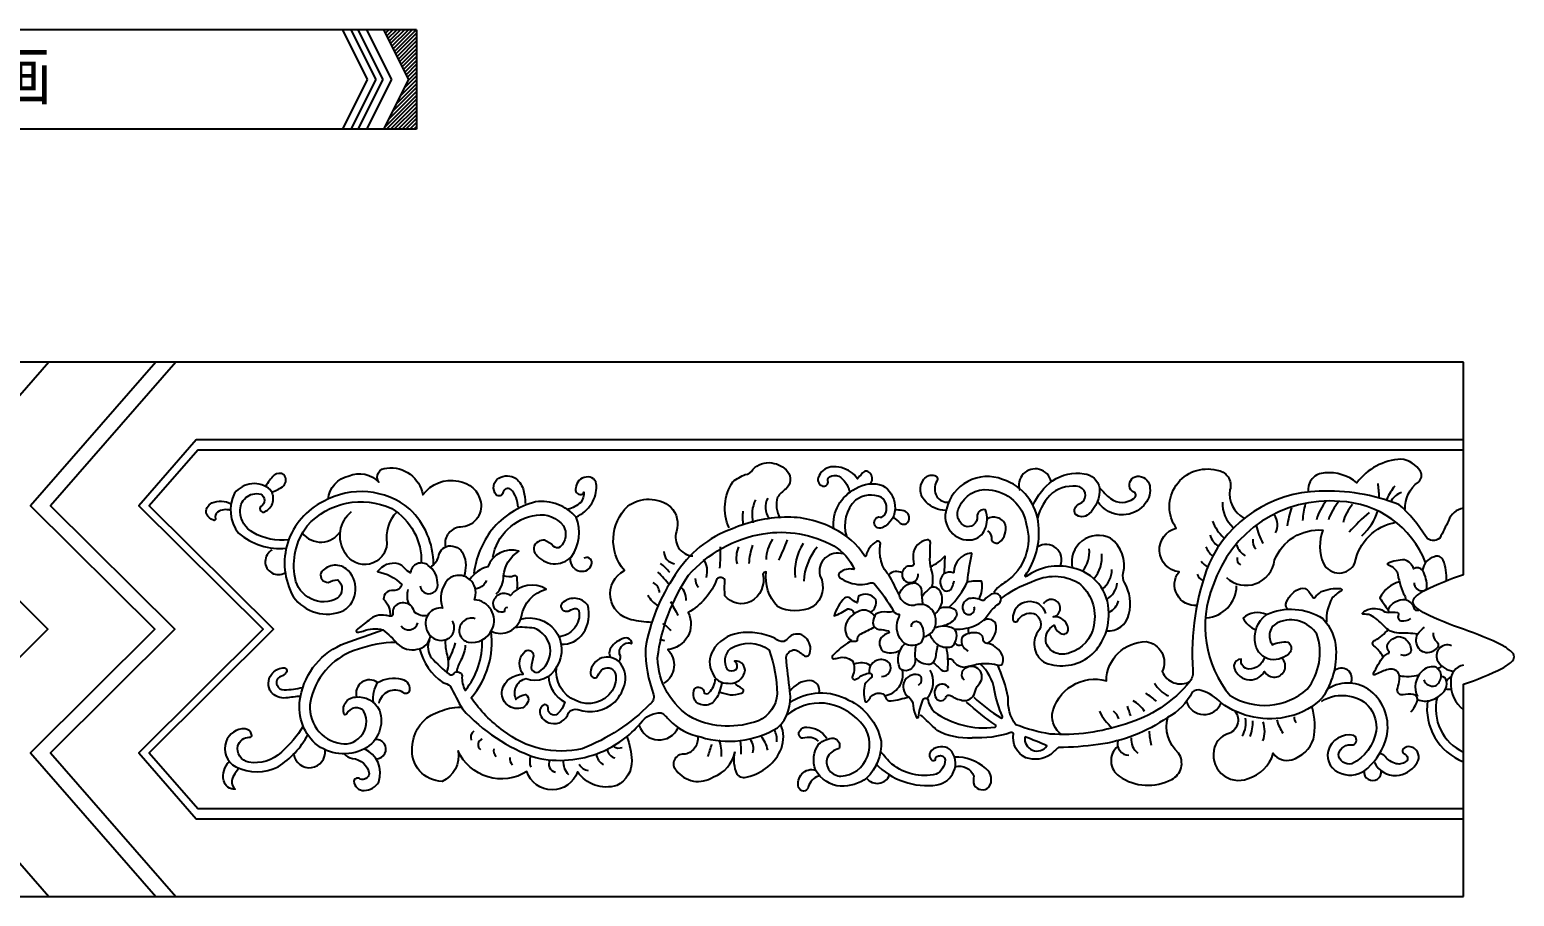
# Model space of a CAD drawing. Extents: x -66030 to 95157, y -13132 to 45879.
# Drawn here: x -37595 to -36623, y 3148 to 3715 of the extents above; entities that cross this region are included whole.
import ezdxf

# ---------------------------------------------------------------- set-up
doc = ezdxf.new("R2010")
doc.units = 0
doc.header["$LTSCALE"] = 100
doc.header["$MEASUREMENT"] = 0
for name, color, linetype in [('3', 11, 'CONTINUOUS'), ('4', 121, 'CONTINUOUS'), ('BH', 21, 'CONTINUOUS'), ('TEXT', 105, 'CONTINUOUS')]:
    doc.layers.add(name, color=color, linetype=linetype)
doc.styles.add('HZ', font='simhei.ttf')

# ---------------------------------------------------------------- blocks, each defined once
blk = doc.blocks.new('A$C7C036234')
at = {"layer": '3'}
for p, q in [((1301.22, 65.25), (0, 65.25)), ((1258.22, 65.25), (1252.62, 65.25)), ((1252.62, 65.25), (1268.94, 32.63)), ((1258.22, 65.25), (1274.54, 32.63)), ((1268.42, 65.25), (1262.83, 65.25)), ((1262.83, 65.25), (1279.15, 32.63)), ((1268.42, 65.25), (1284.75, 32.63)), ((1301.22, 65.25), (1279.62, 65.25)), ((1279.62, 65.25), (1295.94, 32.63)), ((1301.22, 65.25), (1301.22, 0)), ((1268.94, 32.63), (1252.62, 0)), ((1274.54, 32.63), (1258.22, 0)), ((1279.15, 32.63), (1262.83, 0)), ((1284.75, 32.63), (1268.42, 0)), ((1295.94, 32.63), (1279.62, 0)), ((1301.22, 0), (0, 0)), ((1258.22, 0), (1252.62, 0)), ((1268.42, 0), (1262.83, 0)), ((1301.22, 0), (1279.62, 0))]:
    blk.add_line(p, q, dxfattribs=at)
at = {"layer": 'BH'}
for p, q in [((1279.95, 64.58), (1280.63, 65.25)), ((1280.8, 62.88), (1283.17, 65.25)), ((1281.65, 61.19), (1285.72, 65.25)), ((1282.5, 59.49), (1288.26, 65.25)), ((1283.35, 57.79), (1290.81, 65.25)), ((1284.2, 56.1), (1293.35, 65.25)), ((1285.05, 54.4), (1295.9, 65.25)), ((1285.9, 52.7), (1298.44, 65.25)), ((1286.74, 51.01), (1300.99, 65.25)), ((1287.59, 49.31), (1301.22, 62.94)), ((1288.44, 47.61), (1301.22, 60.39)), ((1289.29, 45.92), (1301.22, 57.85)), ((1290.14, 44.22), (1301.22, 55.3)), ((1290.99, 42.52), (1301.22, 52.75)), ((1291.84, 40.83), (1301.22, 50.21)), ((1292.69, 39.13), (1301.22, 47.66)), ((1293.54, 37.43), (1301.22, 45.12)), ((1294.38, 35.74), (1301.22, 42.57)), ((1295.23, 34.04), (1301.22, 40.03)), ((1287.87, 16.49), (1301.22, 29.84)), ((1290.42, 21.59), (1301.22, 32.39)), ((1292.97, 26.68), (1301.22, 34.94)), ((1295.51, 31.77), (1301.22, 37.48)), ((1280.22, 1.21), (1301.22, 22.21)), ((1281.56, 0), (1301.22, 19.66)), ((1282.77, 6.3), (1301.22, 24.75)), ((1285.32, 11.4), (1301.22, 27.3)), ((1284.11, 0), (1301.22, 17.12)), ((1286.65, 0), (1301.22, 14.57)), ((1289.2, 0), (1301.22, 12.03)), ((1291.74, 0), (1301.22, 9.48)), ((1294.29, 0), (1301.22, 6.93)), ((1296.83, 0), (1301.22, 4.39)), ((1299.38, 0), (1301.22, 1.84))]:
    blk.add_line(p, q, dxfattribs=at)
blk = doc.blocks.new('A$C59A64F2D')
at = {"layer": '3'}
for points in [[(1459.75, 350), (1377.68, 255.94), (1459.21, 175), (1377.68, 94.06), (1459.75, 0)], [(1529.81, 350), (1447.74, 255.94), (1529.27, 175), (1447.74, 94.06), (1529.81, 0)], [(1542.96, 350), (1460.89, 255.94), (1542.42, 175), (1460.89, 94.06), (1542.96, 0)], [(2386.23, 299.2), (1556.37, 299.2), (1518.63, 255.94), (1600.16, 175), (1518.63, 94.06), (1556.37, 50.8), (2386.23, 50.8)], [(2386.23, 292.46), (1557.34, 292.46), (1525.47, 255.94), (1607.01, 175), (1525.47, 94.06), (1557.34, 57.54), (2386.23, 57.54)]]:
    blk.add_lwpolyline(points, dxfattribs=at)
for points in [[(2386.23, 0), (2386.23, 139, 0.033865), (2411.81, 149.57, 0.043189), (2417.65, 153.7, 0.176583), (2419.49, 157, 0.176583), (2417.65, 160.3, 0.043189), (2411.81, 164.43, 0.033865), (2386.23, 175, -0.033865), (2360.65, 185.57, -0.043189), (2354.81, 189.7, -0.176583), (2352.97, 193, -0.176583), (2354.81, 196.3, -0.043189), (2360.65, 200.43, -0.033865), (2386.23, 211), (2386.23, 350)], [(1905.22, 241.52, -0.255113), (1907.75, 271.71, -0.053813), (1915.9, 276.53, 0.29487), (1920.78, 279.77, -0.245277), (1933.29, 284.05, -0.177702), (1943.62, 278.42, -0.386259), (1942.45, 266.88, 0.080698), (1936.94, 261.52, 0.193171), (1938.54, 247.86, 0.193171)], [(2347.96, 253.46, -0.248973), (2356.66, 271.49, 0.370226), (2358.04, 278.34, 0.235185), (2345.24, 286.56, 0.221056), (2316.45, 271.03, 0.19853), (2295.42, 277.45, 0.454752), (2284.59, 265.04, 0.454752)], [(1605.8, 264.96, 0.107637), (1613.61, 269.17, 0.384319), (1613.74, 276.25, 0.338766), (1607.36, 275.99, 0.078762), (1601.77, 268.58)], [(1642.8, 260.15, -0.332829), (1656.37, 275.56, -0.324196), (1675.9, 271.34, -0.615681), (1681.04, 280.62, -0.401188), (1704.75, 263.03, -0.300482), (1727.97, 272.07, -0.326578), (1742.64, 258.39, -0.464517), (1729.44, 242.02, 0.444455), (1719.41, 229.52, 0.687166)], [(1767.05, 254.96, 0.196531), (1762.37, 266.7, 0.564627), (1757.21, 264.33, -0.588496), (1752.85, 263.21, -0.467396), (1754.43, 274.02, -0.287819), (1765.76, 273.82, -0.15502), (1770.67, 265.86, -0.074375), (1771.66, 257.48, 0.046164)], [(1805.03, 248.46, 0.141277), (1815.29, 257.47, 0.151388), (1818.45, 269.13, 0.471791), (1811.73, 274.73, 0.366623), (1804.81, 267.61, 0.530206), (1808.3, 263.4, 0.408491), (1810.21, 264.94, -0.197049), (1808.09, 258.11, -0.116368), (1799.82, 253.65)], [(1998.16, 270.79, 0.347905), (1997.45, 277.56, 0.491589), (1992.14, 276.95, -0.054017), (1989.26, 273.71, 0.102168), (1984.89, 278.17, 0.174574), (1971.98, 281.43, 0.290442), (1963.66, 274.35, 0.41064), (1966.54, 268.85, 0.443752), (1970.1, 271.32, -0.317389), (1971.08, 275.01, -0.23244), (1977.15, 275.35, -0.203601), (1983.98, 265.5)], [(2046.94, 252.93, -0.192612), (2034.44, 258.25, -0.40334), (2032.82, 273.31, -0.31067), (2039.96, 275.85, -0.525165), (2041.32, 272.15, 0.258628), (2041.29, 262.08, 0.274424), (2049.08, 258.27, 0.274424)], [(2112.77, 185.29, 0.381698), (2100.76, 192.98, 0.401252), (2091.04, 181.78, 0.703109), (2094.07, 180.39, -0.334119), (2104.92, 185.43, -0.50352), (2107.44, 173.35, 0.435789), (2112.39, 152.93, 0.254055), (2141.57, 157.35, 0.229916), (2153.9, 185.56, 0.361859), (2130.04, 215.24, 0.230708), (2099.92, 209.56, -0.670705), (2099.08, 210.19, 0.186977), (2107.88, 243.19, 0.307459), (2084.42, 273.26, 0.457782), (2047.65, 253.83, 0.561662), (2064.47, 233.7, 0.278736), (2072.7, 240.49, 0.191673), (2073.23, 253.3, 0.484209), (2067.67, 248.84, -0.55335), (2059.61, 242.57, -0.430395), (2056.17, 255.17, -0.331713), (2075.29, 266.44, -0.347436), (2099.87, 244.05, -0.324375), (2086.56, 206.16, 0.098466), (2078.35, 199.02)], [(2104.33, 256.49, -0.123343), (2117.14, 272.37, -0.190469), (2137.78, 276.92, -0.321948), (2147.89, 267.78, -0.229314), (2140.78, 250.57, -0.407866), (2131.93, 250.47, -0.423686), (2134.62, 257.2, 0.696441), (2135.02, 268.31, 0.220009), (2117.17, 264.37, 0.150528), (2107.19, 247.89, 0.077737)], [(2147.94, 267.8, 0.034874), (2154.97, 260.65, 0.33189), (2170.3, 260.82, 0.592357), (2170.7, 264.74, -0.296354), (2167.45, 268.81, -0.4931), (2173.89, 275.27, -0.389056), (2180.89, 267.56, -0.21015), (2176.8, 256.14, -0.199306), (2163.5, 250.02, -0.264895), (2146.5, 258.84)], [(2211.76, 190.6, -0.657855), (2199.93, 212.59, -0.823937), (2198.11, 241.35, -0.698562), (2224.61, 279.25, -0.480732), (2233.29, 266.47, 0.314635), (2242.27, 247.92, 0.314635)], [(1616.83, 233.54, -0.159911), (1593.62, 238.41, -0.274422), (1585.18, 251.94, -0.522522), (1598.56, 263.6, -0.576849), (1598.67, 255.48, 0.865746), (1601.25, 252.08, 0.482035), (1604.87, 266.44, 0.432811), (1581.49, 264.21, 0.293652), (1584.02, 237.96, 0.199667), (1615.25, 228.13, 0.237466)], [(1711.72, 217.46, 0.2049), (1696.15, 253.77, 0.312326), (1639.61, 258.7, 0.433202), (1619.86, 196.52, 0.362511), (1652.94, 187.32, 0.513829), (1654.48, 214.57, 0.44228), (1637.88, 211.82, 0.495017), (1642.65, 205.76, -0.089116), (1649.01, 207.47, -0.47811), (1648.77, 195.36, -0.513091), (1621.06, 208.62, -0.212701), (1628.96, 242.75, -0.332195), (1684.32, 254.12, -0.275218), (1703.68, 218.48)], [(1973.83, 240.85, -0.315837), (1988.21, 267.2, -0.235506), (2005.74, 269.15, -0.249288), (2013.88, 256.16, -0.333889), (2005.45, 241.5, -1.056018), (2003.08, 248.61, 0.329604), (2007.07, 249.86, 0.383529), (2004.96, 261.59, 0.267614), (1988.15, 259.57, 0.288564), (1982.15, 236.02, 0.288564)], [(2386.23, 254.28, 0.284675), (2376.33, 246.17, -0.024465), (2370.62, 234.8, -0.479588), (2361.54, 235.83, 0.076164), (2343.83, 256.81, 0.103016), (2291.72, 265.52, 0.28536), (2219.56, 218.19, 0.109073), (2208.9, 148.12, -0.193575), (2207.04, 140.82, -0.153502), (2164.8, 112.93, -0.099526), (2115.45, 106.35, -0.05094), (2093.14, 112.43, -0.190835), (2088.13, 130.37, 0.052531), (2080.99, 151.86)], [(1578.79, 252.93, 0.238909), (1570.3, 251.73, 0.385621), (1569.05, 247.39, -0.56232), (1567.62, 246.48, -0.185456), (1563.03, 250.37, -0.354798), (1566.61, 257.8, -0.233541), (1579.14, 257.21, -0.233541)], [(1750.58, 222.28, -0.324358), (1779.13, 249.82, -0.271055), (1796.81, 242.85, -0.344391), (1794.59, 228.94, -0.408983), (1790.16, 229.55, 0.115168), (1784.38, 233.32, 0.22032), (1780.15, 232.31, 0.522967), (1778.96, 224, 0.451012), (1801.79, 222.31, 0.27166), (1805.03, 248.46, 0.255004), (1778.52, 258.54, 0.153464), (1749.86, 240.15, 0.131091), (1738.13, 211.52, 0.157984)], [(1854.5, 179.5, -0.032018), (1841.25, 181.25, -0.703273), (1836.69, 213.44, -0.39471), (1838.97, 255.67, -0.340152), (1867, 255.31, -0.274353), (1870.85, 239.07, 0.492515), (1881.45, 223.07, 0.22787)], [(2012.7, 248.71, -0.000972), (2017.37, 244.52, 0.517066), (2022.96, 246.36, 0.508482), (2018.64, 252.82, 0.01101), (2013.71, 253.42)], [(2361.35, 218.76, 0.29942), (2305.15, 258.79, 0.349335), (2222.32, 203.82, 0.276649), (2233.4, 131.52, 0.330439), (2283.86, 135.75, 0.253069), (2290.17, 171.9, 0.357595), (2264.94, 179.56, 0.481335), (2261.01, 164.89, -0.132937), (2271.21, 166.62, -0.391285), (2272.81, 159.95, -0.246366), (2259.83, 155.21, -0.308337), (2250.01, 165.01, -0.293215), (2257.13, 184.66, -0.253694), (2294.04, 182.09, -0.179848), (2302.64, 162.21, -0.163971), (2293.96, 130.33, -0.148648), (2272.33, 118, -0.223664), (2227.57, 126.75, 0.125575), (2214.46, 134.9, 0.27155), (2208.56, 133.77, -0.161464), (2192.36, 117.24, -0.121668), (2146.97, 99.45, -0.034875), (2120.93, 97.56, 0.024186), (2115.89, 92.86, -0.225932), (2099.67, 90.8, -0.350287), (2091.6, 106.68, 0.270114), (2089.85, 107.35, -0.097542), (2064.39, 103.93)], [(1687.71, 251.86, 0.24043), (1681.17, 231.19, -0.753107), (1653.9, 224.92, -0.381659), (1658.06, 252.28)], [(2040.4, 182.84, 0.4782), (2026.5, 190.62, -0.384194), (2016.6, 197.71, 0.008772), (2009.86, 210.8, -0.154065), (2004.54, 221.13, -0.099047), (2004.32, 230.46, 0.74716), (2001.82, 232.43, 0.205922), (1994.94, 223.18, -0.698692), (1993.96, 223.09, 0.148527), (1973.83, 240.85, 0.133371), (1941.54, 248.48, 0.08938), (1907.45, 240.94, 0.170288), (1870.04, 210.63, 0.110717), (1850.46, 162.32, 0.087053), (1855.84, 132.18, -0.317208), (1853.42, 125.9, -0.105137), (1808.99, 96.72, -0.226862), (1757.52, 108.47, -0.086749), (1736.4, 130.15, 0.211516), (1749.47, 173.74)], [(2074.48, 239.46, -0.304647), (2077.22, 233.64, 0.500649), (2082.41, 232.16, 0.274696), (2086.36, 243.5, 0.450832), (2074.22, 247.2, 0.450832)], [(2231.01, 208.93, 0.617302), (2262.53, 220.35, -0.330542), (2294.06, 239.98, 0.190446), (2294.52, 218.07, 0.624073), (2315.08, 218.52, -0.311507), (2341.95, 245.15)], [(1702.62, 162.17, 0.181393), (1717.79, 140.16, -0.085759), (1722.71, 137.74, 0.015604), (1730.65, 122.79, 0.124862), (1778.67, 90.91, 0.156021), (1821.11, 94.44, 0.120971), (1847.27, 113.41, -0.250689), (1860.88, 120.3, -0.083416), (1865.93, 115.63, 0.152004), (1886.69, 104.42, 0.213439), (1937.03, 110.47, 0.250505), (1945.11, 134.37, -0.006328), (1942.63, 156.63, -0.367793), (1948.31, 161.61, -0.097976), (1954.68, 157.56, 0.439362), (1958.12, 159.23, 0.289367), (1955.33, 169.64, 0.389796), (1944.82, 170.05, -0.156721), (1941.07, 167.04, -0.250335), (1935.22, 169.12, 0.14517), (1911.54, 172.46, 0.226519), (1894.56, 160.97, 0.263773), (1894.32, 146.44, 0.327746), (1904.77, 139.61, 0.311658), (1914.75, 144.88, 0.638716), (1908.87, 154.14, -0.398115), (1909.66, 148.46, -0.36354), (1904.25, 148.63, -0.354096), (1906.27, 162.43, -0.309213), (1931.53, 161.39, -0.076797), (1936.69, 132.65, -0.281338), (1924.49, 115.09, -0.201112), (1881.47, 116.71, -0.259344), (1858.46, 156.35, -0.118292), (1878.72, 210.38, -0.173512), (1927.65, 237.67, -0.165054), (1973.9, 229.69, -0.156316), (1987.17, 214.39, -0.258039), (1986.69, 214.3, 0.224205), (1977.89, 212.18, 0.490683), (1977.58, 209.03, 0.161781), (1991.24, 204.36, 0.101885), (1997.05, 205.18, -0.260693), (2000.2, 205, -0.056041), (2012.94, 186.79, 0.267078), (2016.84, 184.92, 0.267078)], [(2038, 202.46, 0.159326), (2037.66, 214.59, -0.112857), (2036.96, 222.69, -0.022896), (2037.07, 231.86, 0.520838), (2035.01, 233.55, 0.34609), (2025.77, 224.04, 0.055805), (2026.26, 217.78, -0.400654), (2024.24, 216.41, 0.426308), (2018.63, 211.91, 0.52976), (2024.62, 205.68, 0.408143), (2029.04, 211.24)], [(2152.34, 173.92, 0.378085), (2167.07, 184.87, 0.209439), (2164.15, 205.59, -0.178634), (2163.45, 211.73, 0.299482), (2155.09, 234.71, 0.630078), (2130.03, 215.26)], [(1709.87, 215.57, 0.112175), (1714.99, 222.29, -0.338399), (1721.47, 229.64, -0.315092), (1731.23, 224.32, -0.195392), (1731.57, 209.85)], [(1752.75, 198.2, 0.209976), (1757.48, 210.08, -0.2325), (1767.61, 226.14, 0.41241), (1747.35, 215.88, 0.204819), (1735.56, 207.59, 0.204819)], [(1980.03, 224.38, 0.590613), (1964.75, 210.2, -0.377461), (1959.98, 189.66, -0.23311), (1936.92, 189.91, -0.224619), (1929.65, 212.71, 0.286856), (1927.39, 210.95, -0.327788), (1919.62, 193.17, -0.35175), (1902.57, 196.93, -0.042869), (1902.57, 207.45, 0.430249), (1897.31, 208.04, -0.171779), (1878.51, 185.9, -0.525323), (1865.1, 161.72, -0.480738), (1862.61, 139.66)], [(2049.43, 189.53, 0.095383), (2061.41, 206.36, -0.036632), (2064.3, 224.38, 0.533845), (2063.58, 225, 0.366978), (2052.51, 212.46, -0.391326), (2052.11, 212.09, 0.220897), (2046.01, 211.37, 0.415211), (2045.21, 201.39, 0.597737), (2051.33, 202.52, 0.025669), (2052.69, 206.7)], [(1702.96, 203.38, 1.073222), (1714.36, 205.57, 0.237269), (1708.27, 216.8, 0.604559), (1696.62, 212.08, -0.098608), (1692.78, 215.03, 0.160386), (1688.51, 217.97, 0.295554), (1675.08, 212.82, -0.158072), (1690.87, 204.41, -0.399668), (1685.37, 200.43, 0.48731), (1679.07, 194.69, -0.212304), (1683.39, 183.61)], [(1801.23, 221.58, 0.443317), (1809.19, 213, 0.392929), (1815.44, 218.52, 0.619762), (1810.21, 221.52, 0.619762)], [(2037.25, 216.08, 0.117143), (2046.48, 222.93, -0.012411), (2046.01, 211.37)], [(2353.82, 205.46, 0.418563), (2359.77, 200.14, 0.341227), (2362.21, 202.3, 0.145287), (2359.48, 213.48, 0.399019), (2353.54, 214.6, 0.266301), (2347.61, 220.45, 0.100857), (2336.65, 218.22, 0.691353), (2336.71, 217.43, -0.176853), (2342.74, 212.68, 0.047577), (2346.95, 198.27, -0.165606), (2348.25, 194.27)], [(2375.17, 206.93, 0.10093), (2372.88, 220.36, 0.409066), (2367.21, 222.59, 0.138963), (2361.59, 219.18, 0.064936), (2359.43, 213.92)], [(1738.97, 181.96, 1.004998), (1734.32, 166.47, 0.34254), (1750.09, 174.99, 0.530285), (1738.46, 194.36, 0.269824), (1736.72, 206.39, 0.428138), (1721.14, 207.54, 0.268478), (1717.52, 188.94, 0.546008), (1706.92, 176.02, 0.368384), (1717, 167.76, 0.600975), (1723.98, 180.42)], [(1746.33, 207.02, -0.192023), (1741.87, 202.14, 0.058387), (1739.04, 201.2, 0.058387)], [(1766.53, 201.71, 0.040334), (1766.48, 209.1, 0.522834), (1764.46, 209.94, -0.185249), (1757.48, 210.08)], [(2016.6, 197.71, -0.338397), (2027.31, 205.39, -0.312923), (2031.36, 199.97, 0.063349), (2032.19, 191.15)], [(2068.7, 194.84, 0.212913), (2070.6, 206.46, 0.05942), (2061.43, 206.03, 0.09895)], [(2083.48, 195.25, -0.0848), (2103.39, 206.01, -0.258255), (2133.99, 205.52, -0.286353), (2144.11, 177.52, -0.293072), (2128.29, 159.62, -0.417358), (2113.01, 165.56, -0.354522), (2118.2, 177.65, 0.302917), (2124.31, 171.71, 0.431162), (2127.25, 175.74, 0.410609), (2117.46, 183.07, 1.547225), (2111.28, 191.71, 1.547225)], [(2344.27, 206.16, 0.213574), (2331.5, 195.59, 0.002098), (2337.73, 186.2)], [(1749.47, 173.74, 0.48487), (1769.23, 183.35, -0.294338), (1785.58, 201.3, 0.37448), (1762.07, 197.25, 0.555186), (1750.6, 192.04, 0.537097), (1758.43, 186.86, -0.509953), (1760.29, 189.42)], [(1795.13, 165.21, 0.272196), (1809.64, 172.45, 0.228422), (1812.67, 190.9, 0.420209), (1796.71, 192.85, 0.663773), (1797.49, 187.03, 0.170567), (1800.54, 187.21, -0.162617), (1805.23, 188.61, -0.233594), (1806.94, 187.12, -0.442672), (1793.67, 170.17)], [(1998, 186.18, 0.318867), (2001.4, 194.47, 0.396913), (1990.11, 196.68), (1989.16, 192.38, -0.111465), (1984.62, 195.48, 0.307595), (1980.8, 195.48, 0.12161), (1974.11, 183.79, 0.054812), (1982.95, 188.32, -0.42579), (1987.01, 184.99)], [(2039.82, 184.93, 0.135255), (2044.4, 191.41, 0.239043), (2042.99, 200.51, 0.500454), (2036.02, 201.23, 0.08038), (2031.47, 196.02)], [(2052.39, 175.3, 0.091428), (2060.57, 175.73, 0.124738), (2071.5, 180.64, 0.054189), (2076.83, 187.23, -0.043973), (2080.91, 190.94, 0.255969), (2083.48, 195.25, 0.493496), (2076.96, 197.92, 0.08774), (2072.52, 194.24, -0.323716), (2071.02, 193.91, 0.171448), (2062.4, 195.11, 0.413051), (2058.48, 187.54, 0.419753), (2063.24, 184.78, 0.419082), (2065.82, 189.76)], [(2270.77, 188.32, -0.176878), (2269.82, 191.53, -0.207959), (2277.95, 201.13, -0.311665), (2283.93, 200.96, -0.029508), (2287.42, 196.04, 0.415362), (2288.9, 195.8, -0.049645), (2292.93, 199.68, -0.11832), (2305.81, 201.66, -0.701844), (2306.25, 200.41, 0.080252), (2300.08, 195.21, 0.137671), (2296.44, 179.75, 0.137671)], [(1707.72, 183.94, -0.214058), (1699.59, 186.04, 0.059959), (1697.42, 189.94, 0.320055), (1688.85, 191.77, 0.369995), (1685.15, 184.97, -0.522298), (1683.6, 183.59, -0.031973), (1680.44, 184.15, 0.238344), (1669.26, 180.81, 0.023969), (1661.28, 174.4, 0.628261), (1661.72, 173.15, 0.099011), (1665.72, 173.77, -0.168616), (1678.51, 174.63, -0.064883), (1688.16, 165.43, 0.254097), (1700.94, 161.92, 0.337148), (1709.76, 170.64, 0.361419)], [(2000.38, 183.79, 0.281383), (1992.5, 187.52, 0.221124), (1981.99, 179.07, 0.35393), (1985.34, 167.56, 0.35393)], [(2013.03, 186.6, -0.103487), (2008.56, 186.25, 0.168468), (2001.58, 185.1, 0.191472), (1999.49, 179.06, 0.388885), (2003.56, 174.92, -0.068381), (2009.69, 173.89, -0.411713), (2009.8, 172.65, 0.117188), (2004.61, 169.3, 0.327485), (2005.92, 160.72, 0.245892), (2017.22, 161.24, 0.245892)], [(2024.67, 176.57, -0.844904), (2030.82, 178.46, -0.274203), (2031.09, 166.33, -0.30998), (2020.16, 165.7, -0.313685), (2015.92, 181.69, 0.201914), (2016.84, 184.92, 0.201914)], [(2043.26, 188.89, -0.183518), (2052.04, 188.72, -0.476662), (2053.36, 182.29, -0.201031), (2045.04, 177.14, 0.025958), (2039.84, 175.87, 0.025958)], [(2257.13, 184.66, 0.31165), (2241.94, 182.28, 0.181097), (2250.28, 174.6)], [(2356.18, 171.83, 0.041195), (2343.95, 172.43, -0.203826), (2333.84, 177.39, 0.069902), (2325.29, 184.36, 0.061212), (2320.66, 184.87, -0.907143), (2320.32, 185.85, -0.188474), (2327.3, 188.63, -0.097998), (2332.63, 187.79, 0.222221), (2337, 186.09, -0.102473), (2342.99, 185.95, -0.358995), (2343.49, 184.07, 0.46553), (2345.38, 180.57, 0.201951), (2351.78, 182.07)], [(2357.25, 187.79, -0.431249), (2354.24, 187.93, 0.290205), (2348.25, 194.27, 0.297625), (2336.65, 187.81)], [(1768.72, 181.57, -0.692598), (1792.41, 150.55, -0.394243), (1772.21, 142.49, 0.491661), (1765.73, 129.03, -0.189289), (1771.96, 132.27, -0.375832), (1773.71, 127.79, -0.164136), (1770.18, 123.58, -0.573255), (1756.64, 135.08, -0.349514), (1770.47, 145.49, -0.369901), (1770.83, 159.67, -0.758467), (1777.2, 157.7, 0.048587), (1775.63, 149.75, 0.613638), (1781.94, 147.98, 0.599333), (1777.6, 175.64, 0.059989), (1765.2, 176.19)], [(2000.4, 176.14, 0.016996), (1991.66, 171.87, 0.227839), (1989.06, 168.51, -0.460889), (1988.36, 166.91, 0.01641), (1984.48, 166.95, 0.077214), (1973.25, 157.73, 0.638095), (1973.87, 155.56, 0.004219), (1977.05, 156.36, -0.231923), (1986, 154.4, -0.22727), (1986.12, 144.27, 0.499918), (1987.12, 141.96, 0.081477), (1990.15, 143.23, -0.142881), (1997.6, 146.32, -0.644257), (1997.71, 142.69, 0.092837), (1994.28, 139.03, 0.120374), (1994.17, 128.13, 0.556326), (1995.61, 127.59, 0.096009), (1998.11, 131.01, -0.257819), (2005.08, 132.94, -0.280707), (2007.75, 130.53, 0.396078), (2011.38, 128.06, 0.032511), (2023.01, 130.73, -0.221825), (2025.81, 124.9, 0.074362), (2027.77, 117.63, 0.665424), (2029.3, 117.46, -0.060863), (2032.17, 128.62, -0.583039), (2035.2, 129.43, 0.106041), (2039.55, 120.88, 0.189957), (2079.42, 110.89, 0.534219), (2079.86, 112.12, -0.030118), (2060.81, 127.23)], [(2036.45, 171.71, 0.084215), (2041.14, 165.37, 0.178544), (2048.83, 163.25, 0.174844), (2052.42, 164.56, 0.130395), (2054.33, 170.99, 0.260828), (2052.39, 175.3, 0.130025), (2045.16, 177.11, 0.130025)], [(2074.66, 165.89, 0.323825), (2079.76, 178.94, 0.440913), (2072.03, 180.69, 0.440913)], [(2366.25, 172.6, 0.257163), (2368.6, 167.08, -0.444761), (2368.6, 162.32, -0.06495), (2364.98, 160.04, -0.333009), (2356.93, 162.45, -0.262545), (2356.18, 171.83, -0.042831), (2360.61, 176.47)], [(1686.92, 166.4, 0.080943), (1662.54, 161.96, 0.264905), (1631.62, 130.17, 0.426723), (1648.95, 100.58, 0.295804), (1663.98, 104.77, 0.314106), (1666.15, 121.18, 0.5505), (1654.95, 119.74, -0.432289), (1653.25, 119.19, -0.514279), (1660.54, 130.53, -0.324561), (1676.24, 122.01, -0.371422), (1666.47, 96.65, -0.300394), (1634.19, 100.15, -0.262804), (1624.6, 130.73, -0.265928), (1653.91, 165.87, -0.000115), (1678.51, 174.63, 0.077345)], [(1709, 167.87, 0.263522), (1710.37, 156.39, 0.040109), (1722.02, 145.52, 0.492667), (1725.16, 146.33, -0.615722), (1730.43, 144.4, 0.157115), (1732.51, 134.95, 0.177724), (1743.66, 168.03, 0.177724)], [(1719.33, 168.28, 0.055027), (1720.57, 158.12, -0.148622), (1720.34, 146.89)], [(1833.19, 154.58, 0.407564), (1833.51, 158.65, -0.14739), (1833.87, 162.21, -0.288329), (1839.33, 166.21, -0.084915), (1841, 165.76, 0.789611), (1841.57, 166.57, 0.287188), (1837.83, 169.48, 0.159315), (1828.6, 163.93, 0.302654), (1827.45, 156.52)], [(2027.59, 164.62, 0.070423), (2027.13, 154.67, -0.313804), (2022.83, 148.23, -0.349697), (2017.17, 149.55, -0.306749), (2020.34, 165.57)], [(2048.63, 155.39, -0.458813), (2051.98, 154.32, 0.229274), (2059.05, 150.23, 0.01926), (2067.2, 152.07, -0.114631), (2080.68, 151.73, 0.38626), (2084.32, 152.49, 0.260171), (2083.35, 159.41, 0.23784), (2074.38, 165.67, -0.36083), (2071.7, 167.97, 0.421548), (2067.6, 172.69, 0.193153), (2058.17, 170.19, 0.203117), (2057.5, 166.35, 0.273483), (2061.83, 160.87, 0.273483)], [(2122.9, 106.08, -0.250434), (2116.83, 119.45, -0.431912), (2152.34, 141.33, -0.409467), (2178.33, 166.9, -0.505309), (2188.96, 147.28, 0.449421), (2207.04, 140.82, 0.302145)], [(2333.63, 157, 0.079738), (2327.45, 164.24, -0.643557), (2328.35, 167.76, 0.082573), (2336.85, 174.84, 0.082573)], [(2351.69, 120.87, 0.099549), (2355.98, 128.08, 0.416381), (2353.31, 132.35, 0.08204), (2346.7, 132.06, -0.475404), (2342.88, 135.26, -0.002638), (2344.17, 140.66, 0.171716), (2343.1, 147.33, 0.257531), (2335.88, 148.42, 0.027533), (2328.16, 145.2, -0.800399), (2327.32, 145.94, -0.066874), (2334.05, 157.45, -0.055794), (2336.76, 159.06, 0.621286), (2337.17, 160.94, -0.375506), (2337.29, 166.52, -0.161158), (2343.37, 170.19, -0.26232), (2349.08, 167.73, -0.223276), (2351.81, 160.41, -0.373789), (2345.08, 158.36)], [(1732.51, 164.66, -0.112934), (1729.58, 154.82, 0.08866), (1726.83, 147.14, 0.08866)], [(1787.07, 144.38, 0.275801), (1797.71, 127.34, -0.142064), (1793.01, 119.62, -0.699214), (1786.82, 123.56, 0.434409), (1784.56, 125.64, 0.321362), (1781.27, 120.49, 0.316434), (1788.46, 113.41, 0.391033), (1800.09, 120.18, -0.312601), (1806.2, 122.52, 0.279507), (1830.58, 127.56, 0.12681), (1837.27, 140.18, 0.221395), (1833.17, 153.94, 0.241982), (1821.9, 156.2, 0.305634), (1814.6, 146.8, 0.587481), (1818.6, 143.36, -0.049159), (1821.75, 148.27, -0.528695), (1830.75, 146.3, -0.199718), (1828.65, 134.67, -0.379598), (1804.82, 128.23, -0.347733), (1792.41, 150.55)], [(2027.01, 156.34, 0.236885), (2036.82, 152.14, 0.264961), (2040.37, 155.83, 0.01406), (2041.82, 164.22, 0.01406)], [(2038.78, 153.21, -0.032335), (2044.18, 148.49, 0.357176), (2048.46, 148.24, 0.077283), (2047.59, 163.21, 0.050216)], [(2255.85, 156.53, -0.310184), (2245.68, 148.84, -0.468347), (2240.66, 155.44, 0.359543), (2235.76, 151.38, 0.722028), (2255.92, 147.35, 1.154987), (2267.34, 156.13)], [(2378.44, 164.17, 0.743124), (2369.61, 153.82, 0.248429), (2379.96, 147.67)], [(1624.64, 131.14, 0.005929), (1615.04, 130.01, -0.238477), (1605.39, 133.83, -0.333152), (1605.68, 145.42, -0.214382), (1613.03, 149.74, -0.64073), (1615.41, 146.92, -0.170517), (1611.69, 143.98, 0.458272), (1609.23, 138.32, 0.327909), (1613.98, 135.36, 0.048596), (1625.84, 136.85)], [(2005.16, 144.17, 0.590128), (2010.48, 152.57, 0.27931), (2003.35, 154.98, 0.399626), (1997.02, 146.5, 0.399626)], [(2049.1, 136.53, 0.509022), (2041.43, 137.72, 0.392635), (2041.59, 128.98, 0.486924), (2047.32, 130.46, -0.475908), (2050.34, 131.66, 0.101137), (2057.95, 128.44, 0.383764), (2066.26, 133.52, -0.132157), (2068.5, 138.57, 0.353011), (2069.92, 147.5, 0.378583), (2060.78, 149.81, 0.58971), (2059.14, 141.79, 0.58971)], [(2065.58, 130.57, 0.056093), (2083.19, 116.97, 0.70329), (2084.4, 117.9, -0.061957), (2079.03, 134.85, 0.184143), (2069.53, 152.43, 0.184143)], [(2360.14, 141.99, 0.393032), (2367.65, 138, 0.245582), (2371.55, 143.85, 0.326139), (2367.49, 150.44, 0.22091), (2358.93, 147.45, 0.325219), (2356.18, 130.91)], [(2386.23, 151.5, 0.375525), (2377.84, 140.94, 0.244661), (2386.23, 122.19, 0.244661)], [(1672.42, 127.2, -0.163228), (1675.13, 140.14, -0.195745), (1690.87, 142.39, -0.471697), (1695.54, 133.83, -0.469177), (1691.89, 133.58, 0.511728), (1675.88, 126.62, 0.511728)], [(1900.41, 140.3, -0.07034), (1898.96, 134.45, -0.141446), (1894.54, 126.93, -0.269184), (1886.59, 125.74, -0.297995), (1882.27, 130.21, -0.200293), (1882.62, 136.02, -0.333437), (1886.29, 136.91, -0.314597), (1888.95, 133.22, 0.389518), (1892.24, 133.55, 0.173797), (1896.25, 142.39, 0.173797)], [(1898.94, 134.03, 0.023023), (1905.91, 132, 0.090468), (1913.49, 133.25, 0.622786), (1914.16, 135.99, -0.090195), (1908.81, 139.9)], [(1964.21, 133.42, 0.480203), (1958.01, 141.47, 0.239352), (1945.11, 134.37, 0.206279)], [(2029.28, 138.44, 0.461565), (2030.51, 144.53, 0.391913), (2020.44, 141.55, 0.393428), (2022.64, 130.69)], [(2293.19, 127.66, -0.204679), (2311.65, 131.14, -0.410571), (2328.97, 108.3, -0.23773), (2313.09, 86.82, -0.444251), (2304.27, 93.02, -0.408036), (2313.98, 99.18, 0.599339), (2314.43, 105.42, 0.402108), (2297.52, 95.13, 0.402031), (2306.37, 80.4, 0.284916), (2323.47, 84.05, 0.148167), (2335.69, 104.06, 0.291556), (2325.39, 134.63, 0.312293), (2297.88, 136.19)], [(2356.18, 129.06, 0.193831), (2364.9, 128.53, 0.156497), (2373.62, 134.34, 0.193652), (2375.09, 140.94, 0.400946), (2371.57, 144.13, 0.400946)], [(1945.32, 127.09, -0.284776), (1983.56, 128.65, -0.235716), (2004.76, 101.72, -0.221271), (1995.33, 77.42, -0.1656), (1978.34, 72.11, -0.249257), (1961.93, 82.76, -0.253132), (1964.11, 99.88, -0.155166), (1973.93, 103.74, -0.440133), (1977.33, 96.8, 0.237677), (1969.46, 90.77, 0.48618), (1978.56, 78.71, 0.296833), (1995.89, 91.56, 0.289093), (1991.44, 114.17, 0.175995), (1967.68, 126.58, 0.195008), (1942.95, 118.64)], [(1838.37, 104.67, -0.064278), (1841.58, 89.06, -0.291018), (1831.72, 72.59, -0.324429), (1806.06, 81.63, -0.722272), (1772.83, 81.84, -0.458877), (1727.82, 95.29, -0.350709), (1717.31, 75.33, -0.436555), (1697.75, 97.81, -0.252684), (1710.08, 118.75, -0.045923), (1722.2, 123.25, -0.038885), (1729.33, 124.01, 0.234609)], [(2159.78, 98.28, 0.500067), (2160.83, 78.69, 0.283026), (2195.15, 76.65, 0.453104), (2199.65, 93.79, -0.293049), (2192.7, 117.47)], [(2236.47, 121.46, -0.553346), (2231.32, 106.35, 0.220517), (2223.24, 97.79, 0.637857), (2245.14, 77.18, 0.252823), (2261.67, 93.72, 0.336355), (2273.72, 89.56, 0.236099), (2288.01, 102.96, 0.114869), (2287.11, 123.98, 0.114869)], [(1626.37, 111.44, -0.076192), (1612.07, 94.52, -0.238665), (1590.67, 87.92, -0.415389), (1583.6, 98.6, -0.345266), (1591.09, 104.23, 0.528586), (1592.61, 106.05, 0.303724), (1588.29, 109.86, 0.32625), (1575.84, 101.39, 0.38001), (1582.23, 84.95, 0.240423), (1610.03, 84.96, 0.131607), (1629.34, 105.88)], [(1909.06, 94.62, 0.16664), (1910.34, 80.03, 0.299215), (1917.31, 78.32, 0.244534), (1939.53, 96.92, 0.193369), (1939.15, 112.36)], [(1963.82, 101.78, 0.25641), (1953.66, 103.63, -0.328222), (1951.83, 104.28, -0.408814), (1951.64, 108.56, -0.254095), (1956.25, 110.94, -0.230778), (1969.24, 103.75)], [(1884.6, 104.89, -0.435002), (1875.51, 93.08, 0.689415), (1870.64, 82.59, 0.397504), (1894.97, 78.24, 0.264881), (1909.06, 94.62)], [(2001.07, 87.01, 0.2383), (2041.55, 72.97, 0.248026), (2052.3, 81.68, 0.317558), (2049.72, 96.44, 0.34169), (2037.87, 95.67, 0.437804), (2037.97, 89.27, 0.240239), (2040.55, 89.42, -0.467969), (2042.36, 91.97, -0.507441), (2046.72, 89.39, -0.274892), (2040.8, 80.02, -0.221635), (2011.94, 86.56, -0.033925), (2004.26, 95.09)], [(2327.95, 87.74, 0.303897), (2342.29, 79.22, 0.234099), (2355.09, 86.45, 0.44242), (2354.07, 96.89, 0.390288), (2346.56, 96.36, 0.467719), (2347.29, 93.35, -0.453777), (2349.28, 88.97, -0.264789), (2342.06, 86.91, -0.174595), (2334.85, 91.74, 0.144944), (2331.1, 93.8, 0.144944)], [(1584.23, 83.94, 0.038028), (1580.85, 79.14, 0.390292), (1581.87, 70.23, -0.364729), (1574.35, 75.74, -0.269725), (1578.08, 88.22)], [(1653.14, 93.44, 0.148603), (1658.65, 90.38, -0.331538), (1669.61, 80.34, -0.452779), (1663.77, 76.82, 0.558959), (1659.51, 75.53, 0.417002), (1666.31, 69.32, 0.24915), (1675.85, 74.97, 0.389912), (1666.47, 96.65)], [(2053.34, 84.93, -0.374536), (2065.65, 78.85, 0.134764), (2065.74, 72.93, 0.471592), (2075.43, 71.47, 0.406438), (2073.36, 83.69, 0.201154), (2052.89, 91.3)], [(1963.8, 78.86, 0.242574), (1957.12, 71.65, -0.803992), (1950.84, 71.39, -0.591668), (1961.93, 82.76)]]:
    blk.add_lwpolyline(points, format="xyb", dxfattribs=at)
blk.add_lwpolyline([(2098.99, 104.44, 0.790722), (2113.42, 98.6, 0.028312)], format="xyb", close=True, dxfattribs=at)
for centre, radius, start, end in [((2105.77, 269.41), 10.74, 13.22838, 198.33933), ((2227.12, 257.92), 103.94, 2.04455, 7.03333), ((2366.06, 247.85), 32.49, 139.69487, 157.49133), ((2349.91, 252.41), 12.97, 109.46608, 148.07215), ((1942.21, 250.03), 21.93, 153.61019, 193.721), ((1940.76, 255.03), 11.73, 149.96837, 217.49296), ((2249.16, 257.54), 20.84, 177.64408, 228.97382), ((2336.59, 233.77), 66.43, 161.67619, 172.25668), ((2354.79, 239.99), 74.25, 166.78041, 175.06694), ((2321.06, 238.35), 32.24, 140.00545, 164.75346), ((2334.57, 233.53), 39.17, 139.78038, 160.15528), ((2336.23, 237.29), 29.93, 139.09519, 165.04903), ((1937.32, 248.54), 23.3, 170.27312, 192.76083), ((2246.4, 254.55), 25.96, 199.60769, 228.25503), ((2296.21, 253.19), 46.86, 192.44825, 207.83445), ((2253.43, 243.47), 10.94, 330.96985, 36.41578), ((2415.02, 148.42), 137.36, 131.29709, 138.95591), ((2293.3, 264.87), 38.85, 312.71144, 341.54056), ((1637.86, 247.36), 15.2, 217.87239, 327.89909), ((1954.49, 220.1), 25, 146.19349, 178.732), ((1663.72, 343.71), 300.71, 335.77065, 338.53278), ((2231.5, 239.39), 11.49, 192.77981, 238.01111), ((2254.87, 232.45), 6.7, 166.19373, 225.71848), ((1610.08, 219.41), 8.58, 118.57426, 301.50443), ((1870.84, 226.26), 8.35, 181.8156, 261.28841), ((1785.58, 225.26), 114.12, 354.85647, 1.85509), ((1926.37, 222.02), 16.42, 154.51122, 194.76953), ((1957.29, 216.37), 39.1, 159.3799, 177.33667), ((1982.95, 212.54), 34.64, 147.41172, 185.78493), ((1992.71, 204.09), 38.67, 140.39646, 176.28661), ((2112.82, 220.42), 10.22, 337.57168, 122.75802), ((2121.07, 225.83), 20.17, 321.05067, 5.36697), ((2128.55, 222.09), 20.88, 318.10218, 6.64232), ((2229.1, 232.85), 12.15, 197.76215, 233.68372), ((2250.65, 234.94), 13.92, 198.81749, 238.34475), ((1825.41, 177.23), 53.93, 40.55572, 49.48494), ((1875.87, 213.03), 15.11, 344.71281, 31.84746), ((2139.78, 214.24), 16.18, 306.52024, 359.67224), ((2225.22, 227.3), 13.22, 215.3478, 241.14671), ((2242.82, 221.3), 4.94, 171.36809, 237.22851), ((1851.38, 198.45), 8.39, 4.19082, 59.50068), ((1810.19, 162.15), 69.87, 36.65388, 46.13498), ((1891.47, 208.29), 8.41, 179.63333, 221.50563), ((2014.98, 205.55), 7.33, 60.18442, 134.30329), ((2145.44, 206.71), 14.03, 300.8105, 353.91481), ((2218.39, 213.21), 6.91, 197.60934, 246.72721), ((1707.86, 196.94), 13.5, 162.37818, 204.05694), ((1867.23, 205.35), 17.17, 207.37379, 240.16916), ((1867.62, 195.09), 9.53, 353.01107, 53.41825), ((2216.15, 203.87), 21.47, 274.77998, 358.74221), ((2380.6, 464.32), 580.86, 207.82822, 208.84495), ((2148.35, 197.26), 12.51, 297.91894, 343.01725), ((1695.45, 180.79), 6.13, 215.10095, 345.04619), ((1855.11, 165.77), 14.6, 33.84997, 62.76102), ((2030.4, 180.1), 10.37, 281.56655, 15.29624), ((2065.46, 174.59), 3.64, 160.54153, 218.03442), ((1673.17, 180.35), 54.74, 331.77164, 345.03245), ((1889.26, 267.83), 103.64, 253.43168, 255.33034), ((2056.31, 169.06), 4.48, 225.42764, 290.75948), ((1991.84, 142.02), 11.03, 57.59684, 114.30108), ((2005.29, 145.2), 13.77, 277.97548, 11.71071), ((2023.32, 140.37), 15.7, 317.91276, 30.00824), ((2306.33, 142.81), 6.82, 331.99342, 136.1041), ((2368.89, 153.9), 4.41, 276.53661, 316.56069), ((1669.86, 132.99), 8.88, 53.58526, 195.73281), ((2199.72, 147.98), 17.82, 207.73174, 247.76156), ((2349.72, 170.49), 26.4, 257.81481, 286.03258), ((2379.08, 139.37), 4.28, 103.86642, 158.549), ((2155.5, 105.46), 26.97, 35.80136, 57.51261), ((2154.54, 94.93), 44.93, 47.00597, 58.22277), ((2216.3, 131.25), 12.13, 197.55564, 338.22072), ((2399.72, 123.05), 37.43, 171.94899, 248.87119), ((2399.5, 122.98), 31.45, 166.56399, 245.03418), ((2377.76, 157.64), 21.98, 261.40577, 270.20647), ((1821.11, -110.52), 310.75, 44.96263, 47.60655), ((2180.9, 137.81), 37, 206.45889, 228.02358), ((2150.6, 113.15), 10.43, 17.64092, 52.45063), ((1940.22, 40.77), 240.96, 18.78515, 20.3464), ((2227.27, 113.73), 16.49, 328.4975, 10.37177), ((2279.58, 117.12), 4.38, 173.46171, 227.38713), ((1740.96, 104.33), 4.9, 125.36391, 202.72364), ((1859.43, 116.28), 13.8, 198.78059, 334.871), ((1923.45, 102.81), 13.09, 353.26498, 28.70426), ((2061.83, 148), 44.14, 241.83355, 273.31746), ((2234.82, 112.03), 54.63, 183.93225, 193.80062), ((2222.82, 113.78), 25.39, 339.29586, 2.69468), ((2238.91, 108.11), 17.15, 338.72561, 20.99343), ((2290.75, 122.61), 27.62, 194.67267, 214.50813), ((1674.29, 96.46), 6.29, 267.44512, 101.52106), ((1744.71, 99.35), 3.88, 106.71017, 236.04634), ((1833.01, 102.59), 5.44, 236.00696, 293.20165), ((1798.55, 125.07), 98.71, 340.14327, 345.12531), ((1871.88, 93.07), 28.5, 356.93103, 19.33646), ((1855.18, 95.38), 58.02, 357.72508, 6.62508), ((1911.34, 96.79), 9.86, 344.23391, 37.82945), ((1911.45, 92.2), 19.47, 10.93898, 41.04832), ((2167.21, 100.05), 7.63, 165.1974, 268.56089), ((2180, 102.71), 11.39, 174.49371, 231.06029), ((1630.42, 94.6), 10.34, 188.90416, 6.66326), ((1756.94, 95.71), 5.87, 169.68971, 222.85286), ((1766.75, 90.14), 5.16, 169.42916, 228.95431), ((1787.25, 88.59), 12.56, 164.60554, 198.67011), ((1792.55, 86.68), 5.35, 150.53932, 259.1626), ((1807.82, 87.87), 11.16, 173.68225, 226.7593), ((1826.73, 93.86), 8.38, 184.8852, 244.32279), ((1831.8, 96.83), 6.26, 185.79082, 257.64925), ((1814.13, 90.27), 7.88, 207.16784, 261.79534), ((2002.27, 82.81), 8.78, 217.85513, 338.02101), ((2326.7, 81.56), 5.64, 174.02657, 8.07426)]:
    blk.add_arc(centre, radius, start, end, dxfattribs=at)
at = {"layer": '4'}
blk.add_lwpolyline([(2386.23, 350), (0, 350), (0, 0), (2386.23, 0)], dxfattribs=at)

msp = doc.modelspace()

# ---------------------------------------------------------------- block references
at = {"layer": '3'}
for name, p in [('A$C7C036234', (-38642.78, 3650.24)), ('A$C59A64F2D', (-39042.17, 3147.53))]:
    msp.add_blockref(name, p, dxfattribs=at)

# ---------------------------------------------------------------- texts
at = {"layer": 'TEXT', "insert": (-38498.34, 3683.35), "char_height": 30.6, "attachment_point": 4, "style": 'HZ'}
msp.add_mtext('清式海棠盒箍头和玺金轱辘藻头二龙戏珠枋心彩画', dxfattribs=at)

doc.saveas('drawing.dxf')
